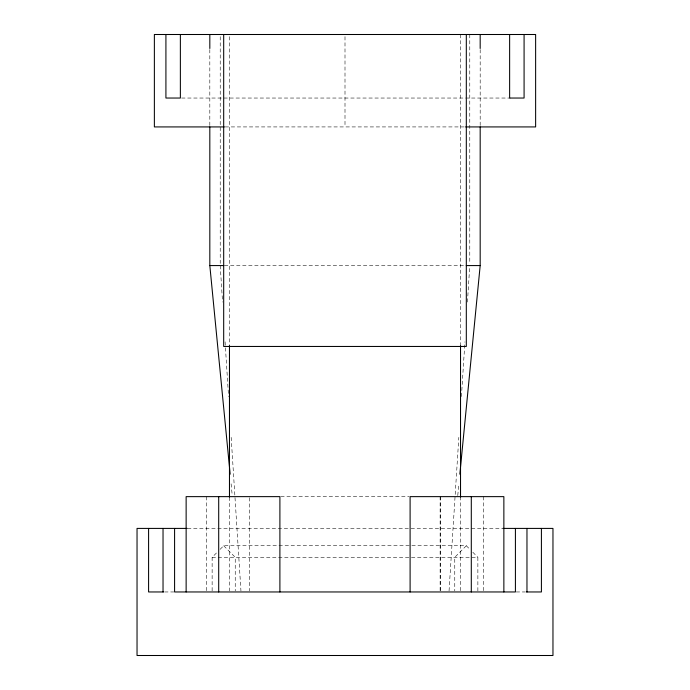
<?xml version="1.0" encoding="UTF-8"?>
<svg xmlns="http://www.w3.org/2000/svg" width="690" height="690" viewBox="0 0 690 690"><rect width="100%" height="100%" fill="white"/><g stroke="black" fill="none" stroke-linecap="round" stroke-linejoin="round"><path stroke-width="0.52" stroke-dasharray="3.45 2.59" d="M449.052 590.882L458.833 437.348M461.429 396.552L464.922 341.8M467.449 302.073L469.778 265.572M457.755 495.567L458.902 483.802M212.132 590.907L212.132 557.296L217.186 552.241M220.076 549.352L223.689 545.738L466.311 545.738L469.925 549.352M466.311 545.738L454.762 557.296L454.762 590.907M181.625 98.04L510.445 98.04M225.181 126.925L464.818 126.925M224.474 265.572L465.181 265.572M280.813 496.636L409.187 496.636M187.559 528.411L502.441 528.411M212.132 557.296L477.868 557.296L477.868 590.907M164.608 591.96L173.776 591.96M516.224 591.96L525.392 591.96M472.814 552.241L477.868 557.296M223.689 545.738L235.238 557.296L235.238 590.907M231.098 483.802L232.245 495.567M220.222 265.572L222.551 302.073M225.078 341.8L228.571 396.552M231.167 437.348L240.948 590.882M483.638 496.636L483.638 590.882M480.18 49.551L480.18 125.856M469.778 34.5L469.778 263.416M460.532 34.5L460.532 345.509M460.532 496.636L460.532 590.882M440.315 496.636L440.315 590.882M440.134 496.636L440.134 590.882M345 36.648L345 126.925M249.685 497.714L249.685 590.882M229.468 36.648L229.468 345.509M229.468 497.257L229.468 590.882M220.222 36.648L220.222 263.416M209.82 49.551L209.82 125.856M206.362 496.636L206.362 590.882"/><path stroke-width="1.03" d="M459.833 474.177L480.18 265.572L480.18 126.925M224.371 126.925L154.37 126.925L154.37 34.5L535.63 34.5L535.63 126.925L465.629 126.925M209.82 126.925L209.82 265.572L223.776 265.572M466.224 265.572L480.18 265.572M187.171 528.411L137.034 528.411L137.034 655.5L552.966 655.5L552.966 528.411L502.829 528.411M163.539 591.96L148.591 591.96L148.591 528.411M526.461 591.96L541.409 591.96L541.409 528.411M209.82 265.572L230.167 474.177M526.97 528.411L526.97 591.96M524.081 34.5L524.081 98.04L509.634 98.04L509.634 34.5M515.413 528.411L515.413 591.96L174.587 591.96L174.587 528.411M503.864 591.96L503.864 496.636L410.102 496.636L410.102 591.96M480.18 34.5L480.18 48.473M471.296 496.636L471.296 591.96M466.311 34.5L466.311 346.458L223.689 346.458L223.689 34.5M460.532 345.509L460.532 497.257M279.899 591.96L279.899 496.636L186.136 496.636L186.136 591.96M229.468 345.509L229.468 497.257M218.704 496.636L218.704 591.96M209.82 34.5L209.82 48.473M180.366 34.5L180.366 98.04L165.919 98.04L165.919 34.5M163.03 528.411L163.03 591.96"/></g></svg>
